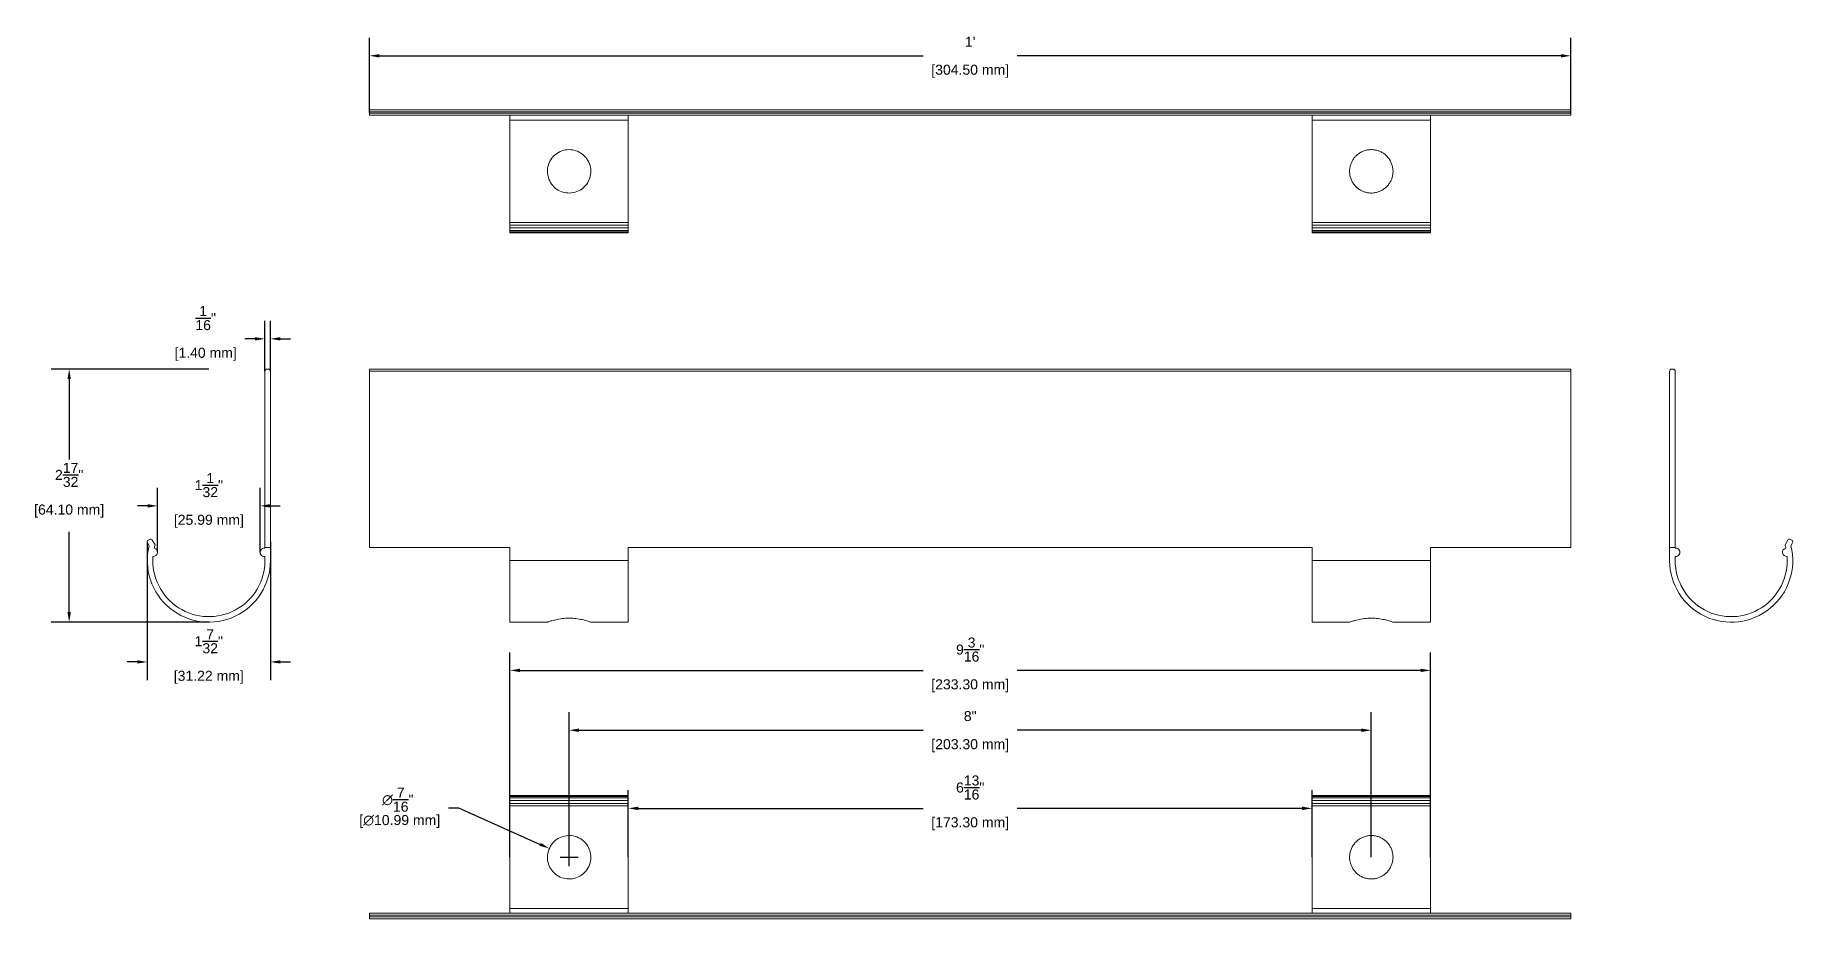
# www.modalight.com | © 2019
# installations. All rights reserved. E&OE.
# Model space of a CAD drawing. Header units: inches. Extents: x -3.3 to 14.2, y -3 to 5.9.
import ezdxf

# ---------------------------------------------------------------- set-up
doc = ezdxf.new("R2010")
doc.units = ezdxf.units.IN
doc.header["$MEASUREMENT"] = 0
doc.layers.get('Defpoints').update_dxf_attribs({"color": 1})
doc.layers.add('Shield', color=7, linetype='Continuous', plot=False)
doc.styles.get("Standard").update_dxf_attribs({"font": 'Arial.ttf'})
doc.dimstyles.new('.1 DIM', dxfattribs={"dimscale": 0, "dimtxt": 0.1, "dimasz": 0.1, "dimexe": 0.18, "dimexo": 0, "dimgap": 0.09, "dimtad": 0, "dimtih": 1, "dimtoh": 1, "dimdec": 5, "dimzin": 0, "dimdsep": 46, "dimlunit": 4, "dimtxsty": 'Standard', "dimcen": 0.09, "dimadec": 0, "dimazin": 0, "dimtfac": 1, "dimtdec": 5, "dimtofl": 0, "dimtmove": 0, "dimatfit": 3, "dimfxl": 1, "dimtolj": 1, "dimtzin": 0, "dimarcsym": 0})

# ---------------------------------------------------------------- blocks, each defined once
blk = doc.blocks.new('*D4')
at = {"layer": 'Defpoints', "color": 0, "lineweight": -2, "transparency": 16777216}
for p, q in [((-1.602, 2.524), (-3.176, 2.524)), ((-2.996, 2.424), (-2.996, 1.622)), ((-2.996, 0.1), (-2.996, 0.901)), ((-1.602, 0), (-3.176, 0))]:
    blk.add_line(p, q, dxfattribs=at)
at = {"layer": 'Defpoints', "color": 0, "transparency": 16777216}
for p in [(-2.996, 2.524), (-1.602, 2.524), (-1.602, 0)]:
    blk.add_point(p, dxfattribs=at)
for points in [[(-3.013, 2.424), (-2.979, 2.424), (-2.996, 2.524)], [(-3.013, 0.1), (-2.979, 0.1), (-2.996, 0)]]:
    blk.add_solid(points, dxfattribs=at)
at = {"layer": 'Defpoints', "color": 0, "transparency": 16777216, "char_height": 0.1, "attachment_point": 5}
for s, insert in [('\\A1;2{\\H1x;\\S17/32;}"', (-2.996, 1.469)), ('\\A1;[64.10 mm]', (-2.996, 1.108))]:
    blk.add_mtext(s, dxfattribs=dict(at, insert=insert))
blk = doc.blocks.new('*D5')
at = {"layer": 'Defpoints', "color": 0, "lineweight": -2, "transparency": 16777216}
for p, q in [((-2.217, 0.801), (-2.217, -0.577)), ((-0.988, 0.801), (-0.988, -0.577)), ((-2.317, -0.397), (-2.417, -0.397)), ((-0.888, -0.397), (-0.788, -0.397))]:
    blk.add_line(p, q, dxfattribs=at)
at = {"layer": 'Defpoints', "color": 0, "transparency": 16777216}
for p in [(-2.217, 0.801), (-0.988, 0.801), (-0.988, -0.397)]:
    blk.add_point(p, dxfattribs=at)
for points in [[(-2.317, -0.38), (-2.317, -0.413), (-2.217, -0.397)], [(-0.888, -0.38), (-0.888, -0.413), (-0.988, -0.397)]]:
    blk.add_solid(points, dxfattribs=at)
at = {"layer": 'Defpoints', "color": 0, "transparency": 16777216, "char_height": 0.1, "attachment_point": 5}
for s, insert in [('\\A1;1{\\H1x;\\S7/32;}"', (-1.603, -0.19)), ('\\A1;[31.22 mm]', (-1.603, -0.55))]:
    blk.add_mtext(s, dxfattribs=dict(at, insert=insert))
blk = doc.blocks.new('*D7')
at = {"layer": 'Defpoints', "color": 0, "lineweight": -2, "transparency": 16777216}
for p, q in [((0.789, -1.852), (0.889, -1.852)), ((0.889, -1.852), (1.703, -2.216)), ((1.992, -2.435), (1.992, -2.255)), ((1.902, -2.345), (2.082, -2.345))]:
    blk.add_line(p, q, dxfattribs=at)
at = {"layer": 'Defpoints', "color": 0, "transparency": 16777216}
for p in [(1.795, -2.257), (2.19, -2.433)]:
    blk.add_point(p, dxfattribs=at)
blk.add_solid([(1.71, -2.201), (1.697, -2.231), (1.795, -2.257)], dxfattribs=at)
at = {"layer": 'Defpoints', "color": 0, "transparency": 16777216, "insert": (0.283, -1.852), "char_height": 0.1, "attachment_point": 5}
blk.add_mtext('\\A1;∅{\\H1x;\\S7/16;}"\\P [∅10.99 mm]', dxfattribs=at)
blk = doc.blocks.new('*D9')
at = {"layer": 'Defpoints', "color": 0, "lineweight": -2, "transparency": 16777216}
for p, q in [((2.583, -2.345), (2.583, -1.677)), ((9.405, -2.345), (9.405, -1.677)), ((2.683, -1.857), (5.526, -1.857)), ((9.305, -1.857), (6.463, -1.857))]:
    blk.add_line(p, q, dxfattribs=at)
at = {"layer": 'Defpoints', "color": 0, "transparency": 16777216}
for p in [(2.583, -1.857), (2.583, -2.345), (9.405, -2.345)]:
    blk.add_point(p, dxfattribs=at)
for points in [[(2.683, -1.84), (2.683, -1.874), (2.583, -1.857)], [(9.305, -1.84), (9.305, -1.874), (9.405, -1.857)]]:
    blk.add_solid(points, dxfattribs=at)
at = {"layer": 'Defpoints', "color": 0, "transparency": 16777216, "char_height": 0.1, "attachment_point": 5}
for s, insert in [('\\A1;6{\\H1x;\\S13/16;}"', (5.994, -1.649)), ('\\A1;[173.30 mm]', (5.994, -2.011))]:
    blk.add_mtext(s, dxfattribs=dict(at, insert=insert))
blk = doc.blocks.new('*D10')
at = {"layer": 'Defpoints', "color": 0, "lineweight": -2, "transparency": 16777216}
for p, q in [((1.402, -2.345), (1.402, -0.301)), ((10.587, -2.345), (10.587, -0.301)), ((1.502, -0.481), (5.526, -0.481)), ((10.487, -0.481), (6.463, -0.481))]:
    blk.add_line(p, q, dxfattribs=at)
at = {"layer": 'Defpoints', "color": 0, "transparency": 16777216}
for p in [(10.587, -0.481), (1.402, -2.345), (10.587, -2.345)]:
    blk.add_point(p, dxfattribs=at)
for points in [[(1.502, -0.464), (1.502, -0.498), (1.402, -0.481)], [(10.487, -0.464), (10.487, -0.498), (10.587, -0.481)]]:
    blk.add_solid(points, dxfattribs=at)
at = {"layer": 'Defpoints', "color": 0, "transparency": 16777216, "char_height": 0.1, "attachment_point": 5}
for s, insert in [('\\A1;9{\\H1x;\\S3/16;}"', (5.994, -0.273)), ('\\A1;[233.30 mm]', (5.994, -0.635))]:
    blk.add_mtext(s, dxfattribs=dict(at, insert=insert))
blk = doc.blocks.new('*D11')
at = {"layer": 'Defpoints', "color": 0, "lineweight": -2, "transparency": 16777216}
for p, q in [((-2.114, 0.697), (-2.114, 1.34)), ((-1.091, 0.697), (-1.091, 1.34)), ((-2.214, 1.16), (-2.314, 1.16)), ((-0.991, 1.16), (-0.891, 1.16))]:
    blk.add_line(p, q, dxfattribs=at)
at = {"layer": 'Defpoints', "color": 0, "transparency": 16777216}
for p in [(-1.091, 1.16), (-2.114, 0.697), (-1.091, 0.697)]:
    blk.add_point(p, dxfattribs=at)
for points in [[(-2.214, 1.177), (-2.214, 1.143), (-2.114, 1.16)], [(-0.991, 1.177), (-0.991, 1.143), (-1.091, 1.16)]]:
    blk.add_solid(points, dxfattribs=at)
at = {"layer": 'Defpoints', "color": 0, "transparency": 16777216, "char_height": 0.1, "attachment_point": 5}
for s, insert in [('\\A1;1{\\H1x;\\S1/32;}"', (-1.602, 1.367)), ('\\A1;[25.99 mm]', (-1.602, 1.006))]:
    blk.add_mtext(s, dxfattribs=dict(at, insert=insert))
blk = doc.blocks.new('*D12')
at = {"layer": 'Defpoints', "color": 0, "lineweight": -2, "transparency": 16777216}
for p, q in [((-1.043, 2.504), (-1.043, 3.006)), ((-0.988, 2.504), (-0.988, 3.006)), ((-1.143, 2.826), (-1.243, 2.826)), ((-0.888, 2.826), (-0.788, 2.826))]:
    blk.add_line(p, q, dxfattribs=at)
at = {"layer": 'Defpoints', "color": 0, "transparency": 16777216}
for p in [(-1.043, 2.826), (-1.043, 2.504), (-0.988, 2.504)]:
    blk.add_point(p, dxfattribs=at)
for points in [[(-1.143, 2.843), (-1.143, 2.809), (-1.043, 2.826)], [(-0.888, 2.843), (-0.888, 2.809), (-0.988, 2.826)]]:
    blk.add_solid(points, dxfattribs=at)
at = {"layer": 'Defpoints', "color": 0, "transparency": 16777216, "char_height": 0.1, "attachment_point": 5}
for s, insert in [('\\A1;{\\H1x;\\S1/16;}"', (-1.634, 3.033)), ('\\A1;[1.40 mm]', (-1.634, 2.672))]:
    blk.add_mtext(s, dxfattribs=dict(at, insert=insert))
blk = doc.blocks.new('*D13')
at = {"layer": 'Defpoints', "color": 0, "lineweight": -2, "transparency": 16777216}
for p, q in [((0, 5.083), (0, 5.829)), ((11.988, 5.083), (11.988, 5.829)), ((0.1, 5.649), (5.526, 5.649)), ((11.888, 5.649), (6.463, 5.649))]:
    blk.add_line(p, q, dxfattribs=at)
at = {"layer": 'Defpoints', "color": 0, "transparency": 16777216}
for p in [(11.988, 5.649), (0, 5.083), (11.988, 5.083)]:
    blk.add_point(p, dxfattribs=at)
for points in [[(0.1, 5.666), (0.1, 5.632), (0, 5.649)], [(11.888, 5.666), (11.888, 5.632), (11.988, 5.649)]]:
    blk.add_solid(points, dxfattribs=at)
at = {"layer": 'Defpoints', "color": 0, "transparency": 16777216, "char_height": 0.1, "attachment_point": 5}
for s, insert in [("\\A1;1'", (5.994, 5.789)), ('\\A1;[304.50 mm]', (5.994, 5.495))]:
    blk.add_mtext(s, dxfattribs=dict(at, insert=insert))
blk = doc.blocks.new('*D14')
at = {"layer": 'Defpoints', "color": 0, "lineweight": -2, "transparency": 16777216}
for p, q in [((1.992, -2.345), (1.992, -0.898)), ((9.996, -2.345), (9.996, -0.898)), ((2.092, -1.078), (5.526, -1.078)), ((9.896, -1.078), (6.463, -1.078))]:
    blk.add_line(p, q, dxfattribs=at)
at = {"layer": 'Defpoints', "color": 0, "transparency": 16777216}
for p in [(9.996, -1.078), (1.992, -2.345), (9.996, -2.345)]:
    blk.add_point(p, dxfattribs=at)
for points in [[(2.092, -1.061), (2.092, -1.095), (1.992, -1.078)], [(9.896, -1.061), (9.896, -1.095), (9.996, -1.078)]]:
    blk.add_solid(points, dxfattribs=at)
at = {"layer": 'Defpoints', "color": 0, "transparency": 16777216, "char_height": 0.1, "attachment_point": 5}
for s, insert in [('\\A1;8"', (5.994, -0.937)), ('\\A1;[203.30 mm]', (5.994, -1.232))]:
    blk.add_mtext(s, dxfattribs=dict(at, insert=insert))

msp = doc.modelspace()

# ---------------------------------------------------------------- linework, layer by layer
at = {"color": 7, "linetype": 'Continuous', "lineweight": 15}
for p, q in [((6.09265, 5.110856), (0, 5.110856)), ((0, 5.110856), (0, 5.091171)), ((0, 5.091171), (6.09265, 5.091171)), ((0, 5.075423), (0, 5.091171)), ((11.988189, 5.110856), (6.09265, 5.110856)), ((6.09265, 5.091171), (11.988189, 5.091171)), ((11.988189, 5.091171), (11.988189, 5.110856)), ((11.988189, 5.075423), (11.988189, 5.091171)), ((6.09265, 5.075423), (0, 5.075423)), ((0, 5.075423), (0, 5.055737)), ((0, 5.055737), (6.09265, 5.055737)), ((1.401591, 5.008251), (1.401591, 5.055737)), ((2.582707, 5.008251), (1.401591, 5.008251)), ((1.401591, 5.008251), (1.401591, 3.985101)), ((2.582707, 5.055737), (2.582707, 5.008251)), ((2.582707, 3.985101), (2.582707, 5.008251)), ((11.988189, 5.075423), (6.09265, 5.075423)), ((6.09265, 5.055737), (11.988189, 5.055737)), ((9.405482, 5.008251), (9.405482, 5.055737)), ((10.586598, 5.008251), (9.405482, 5.008251)), ((9.405482, 5.008251), (9.405482, 3.985101)), ((10.586598, 5.055737), (10.586598, 5.008251)), ((10.586598, 3.985101), (10.586598, 5.008251)), ((11.988189, 5.055737), (11.988189, 5.075423)), ((1.401591, 3.985101), (2.582707, 3.985101)), ((1.401591, 3.959957), (1.401591, 3.985101)), ((2.582707, 3.959957), (1.401591, 3.959957)), ((1.401591, 3.932118), (1.401591, 3.959957)), ((2.582707, 3.932118), (1.401591, 3.932118)), ((1.401591, 3.932118), (1.401591, 3.905227)), ((1.401591, 3.905227), (2.582707, 3.905227)), ((1.401591, 3.891589), (1.401591, 3.905227)), ((2.582707, 3.891589), (1.401591, 3.891589)), ((1.401591, 3.891589), (1.401591, 3.881746)), ((2.582707, 3.881746), (1.401591, 3.881746)), ((2.582707, 3.985101), (2.582707, 3.959957)), ((2.582707, 3.959957), (2.582707, 3.932118)), ((2.582707, 3.905227), (2.582707, 3.932118)), ((2.582707, 3.905227), (2.582707, 3.891589)), ((2.582707, 3.881746), (2.582707, 3.891589)), ((9.405482, 3.985101), (10.586598, 3.985101)), ((9.405482, 3.959957), (9.405482, 3.985101)), ((10.586598, 3.959957), (9.405482, 3.959957)), ((9.405482, 3.932118), (9.405482, 3.959957)), ((10.586598, 3.932118), (9.405482, 3.932118)), ((9.405482, 3.932118), (9.405482, 3.905227)), ((9.405482, 3.905227), (10.586598, 3.905227)), ((9.405482, 3.891589), (9.405482, 3.905227)), ((10.586598, 3.891589), (9.405482, 3.891589)), ((9.405482, 3.891589), (9.405482, 3.881746)), ((10.586598, 3.881746), (9.405482, 3.881746)), ((10.586598, 3.985101), (10.586598, 3.959957)), ((10.586598, 3.959957), (10.586598, 3.932118)), ((10.586598, 3.905227), (10.586598, 3.932118)), ((10.586598, 3.905227), (10.586598, 3.891589)), ((10.586598, 3.881746), (10.586598, 3.891589)), ((-1.043067, 0.744008), (-1.043067, 2.503931)), ((-1.023381, 2.523617), (-1.007632, 2.523617)), ((-0.987946, 0.744008), (-0.987946, 2.503931)), ((12.972772, 0.744008), (12.972772, 2.503931)), ((13.008206, 2.523617), (12.992457, 2.523617)), ((13.027892, 0.744008), (13.027892, 2.503931)), ((-2.214461, 0.791216), (-2.198067, 0.762821)), ((-2.207256, 0.818108), (-2.193617, 0.825982)), ((-2.166725, 0.818777), (-2.138885, 0.770556)), ((-0.987946, 0.744008), (-1.043067, 0.744008)), ((-1.043067, 0.744008), (-1.043067, 0.737642)), ((-0.987946, 0.744008), (-0.987946, 0.614081)), ((12.972772, 0.744008), (13.027892, 0.744008)), ((12.972772, 0.744008), (12.972772, 0.614081)), ((13.027892, 0.744008), (13.027892, 0.737642)), ((14.15155, 0.818777), (14.12371, 0.770556)), ((14.192081, 0.818108), (14.178442, 0.825982)), ((14.199286, 0.791216), (14.182892, 0.762821)), ((-1.043067, 0.655881), (-1.043067, 0.614081)), ((13.027892, 0.655881), (13.027892, 0.614081)), ((2.582707, -1.729896), (1.401591, -1.729896)), ((1.401591, -1.739738), (1.401591, -1.729896)), ((2.582707, -1.739738), (1.401591, -1.739738)), ((1.401591, -1.739738), (1.401591, -1.753377)), ((1.401591, -1.753377), (2.582707, -1.753377)), ((1.401591, -1.780267), (1.401591, -1.753377)), ((2.582707, -1.729896), (2.582707, -1.739738)), ((2.582707, -1.753377), (2.582707, -1.739738)), ((2.582707, -1.753377), (2.582707, -1.780267)), ((10.586598, -1.729896), (9.405482, -1.729896)), ((9.405482, -1.739738), (9.405482, -1.729896)), ((10.586598, -1.739738), (9.405482, -1.739738)), ((9.405482, -1.739738), (9.405482, -1.753377)), ((9.405482, -1.753377), (10.586598, -1.753377)), ((9.405482, -1.780267), (9.405482, -1.753377)), ((10.586598, -1.729896), (10.586598, -1.739738)), ((10.586598, -1.753377), (10.586598, -1.739738)), ((10.586598, -1.753377), (10.586598, -1.780267)), ((2.582707, -1.780267), (1.401591, -1.780267)), ((1.401591, -1.780267), (1.401591, -1.808107)), ((2.582707, -1.808107), (1.401591, -1.808107)), ((1.401591, -1.808107), (1.401591, -1.83325)), ((1.401591, -1.83325), (2.582707, -1.83325)), ((1.401591, -2.856401), (1.401591, -1.83325)), ((2.582707, -1.808107), (2.582707, -1.780267)), ((2.582707, -1.83325), (2.582707, -1.808107)), ((2.582707, -1.83325), (2.582707, -2.856401)), ((10.586598, -1.780267), (9.405482, -1.780267)), ((9.405482, -1.780267), (9.405482, -1.808107)), ((10.586598, -1.808107), (9.405482, -1.808107)), ((9.405482, -1.808107), (9.405482, -1.83325)), ((9.405482, -1.83325), (10.586598, -1.83325)), ((9.405482, -2.856401), (9.405482, -1.83325)), ((10.586598, -1.808107), (10.586598, -1.780267)), ((10.586598, -1.83325), (10.586598, -1.808107)), ((10.586598, -1.83325), (10.586598, -2.856401)), ((0, -2.903887), (6.09265, -2.903887)), ((0, -2.923572), (0, -2.903887)), ((6.09265, -2.923572), (0, -2.923572)), ((0, -2.923572), (0, -2.93932)), ((0, -2.93932), (6.09265, -2.93932)), ((0, -2.959006), (0, -2.93932)), ((6.09265, -2.959006), (0, -2.959006)), ((2.582707, -2.856401), (1.401591, -2.856401)), ((1.401591, -2.856401), (1.401591, -2.903887)), ((2.582707, -2.903887), (2.582707, -2.856401)), ((6.09265, -2.903887), (11.988189, -2.903887)), ((11.988189, -2.923572), (6.09265, -2.923572)), ((6.09265, -2.93932), (11.988189, -2.93932)), ((11.988189, -2.959006), (6.09265, -2.959006)), ((10.586598, -2.856401), (9.405482, -2.856401)), ((9.405482, -2.856401), (9.405482, -2.903887)), ((10.586598, -2.903887), (10.586598, -2.856401)), ((11.988189, -2.903887), (11.988189, -2.923572)), ((11.988189, -2.923572), (11.988189, -2.93932)), ((11.988189, -2.93932), (11.988189, -2.959006))]:
    msp.add_line(p, q, dxfattribs=at)
for centre, radius, start, end in [((-1.023381, 2.503931), 0.019686, 90, 180), ((-1.007632, 2.503931), 0.019686, 0, 90), ((12.992457, 2.503931), 0.019686, 90, 180), ((13.008206, 2.503931), 0.019686, 360, 90), ((-2.197413, 0.801059), 0.019686, 120, 210), ((-1.602148, 0.614081), 0.614201, 165.9854576, 0), ((-2.183774, 0.808934), 0.019686, 30, 120), ((-2.155081, 0.696762), 0.04134, 263.6143049, 79.3766794), ((-1.602148, 0.614081), 0.559081, 163.7470097, 167.2578666), ((-1.049215, 0.696762), 0.04134, 81.4481314, 278.5518686), ((13.586973, 0.614081), 0.614201, 180, 14.0145424), ((13.03404, 0.696762), 0.04134, 261.4481314, 98.5518686), ((14.139906, 0.696762), 0.04134, 100.6233206, 276.3856951), ((13.586973, 0.614081), 0.559081, 12.7421334, 16.2529903), ((14.168599, 0.808934), 0.019686, 60, 150), ((14.182238, 0.801059), 0.019686, 330, 60), ((-1.602148, 0.614081), 0.559081, 175.7331177, 0), ((13.586973, 0.614081), 0.559081, 180, 4.2668823)]:
    msp.add_arc(centre, radius, start, end, dxfattribs=at)
for points, knots in [([(1.790519, 4.417721), (1.783407, 4.443873), (1.770127, 4.492712), (1.783449, 4.566492), (1.816118, 4.629331), (1.868859, 4.679733), (1.936375, 4.710283), (2.00883, 4.716389), (2.077037, 4.699753), (2.136946, 4.662838), (2.183598, 4.606653), (2.20912, 4.537026), (2.210111, 4.464723), (2.188857, 4.397756), (2.14737, 4.340081), (2.087427, 4.297479), (2.016361, 4.277401), (1.944887, 4.281589), (1.880247, 4.307299), (1.823956, 4.352359), (1.801891, 4.395491), (1.790519, 4.417721)], [0, 0, 0, 0, 0.05932903, 0.11079467, 0.161629054, 0.214180052, 0.269288279, 0.322565146, 0.372237733, 0.422332598, 0.475907724, 0.530966893, 0.583325304, 0.633225472, 0.684090902, 0.738064795, 0.793005373, 0.844481559, 0.893740854, 0.945236945, 1, 1, 1, 1]), ([(9.783427, 4.455632), (9.781556, 4.469291), (9.778118, 4.494381), (9.781439, 4.531536), (9.789681, 4.565368), (9.803398, 4.597553), (9.821997, 4.627101), (9.845575, 4.653765), (9.873703, 4.676589), (9.90612, 4.694854), (9.941026, 4.707196), (9.977516, 4.713437), (10.012947, 4.713509), (10.047406, 4.707938), (10.079589, 4.697409), (10.110029, 4.681834), (10.13813, 4.661335), (10.163328, 4.635774), (10.184342, 4.605701), (10.200278, 4.571816), (10.209975, 4.5363), (10.213532, 4.499888), (10.211183, 4.464907), (10.203319, 4.431031), (10.190507, 4.399392), (10.17263, 4.36977), (10.149866, 4.342892), (10.122222, 4.319423), (10.090515, 4.300662), (10.055473, 4.287332), (10.019561, 4.280395), (9.983418, 4.279559), (9.949234, 4.284325), (9.916473, 4.294357), (9.885913, 4.309185), (9.857446, 4.329077), (9.83185, 4.353943), (9.810187, 4.383625), (9.792835, 4.417735), (9.786606, 4.442827), (9.783427, 4.455632)], [0, 0, 0, 0, 0.030339514, 0.055730277, 0.081796161, 0.106942737, 0.132617615, 0.158545349, 0.185166849, 0.212209738, 0.240292159, 0.266466201, 0.293572328, 0.318121297, 0.343225054, 0.368009465, 0.39330253, 0.419687556, 0.446883119, 0.473893884, 0.501958953, 0.527724469, 0.554314266, 0.578985942, 0.604195871, 0.629349584, 0.655048546, 0.68161132, 0.709030647, 0.7359726, 0.763987174, 0.789345419, 0.815454242, 0.839830787, 0.864691544, 0.890130456, 0.916178868, 0.943085816, 0.970956283, 1, 1, 1, 1]), ([(1.790519, -2.26587), (1.783407, -2.292023), (1.770127, -2.340861), (1.783449, -2.414641), (1.816118, -2.477481), (1.868859, -2.527883), (1.936375, -2.558432), (2.00883, -2.564538), (2.077037, -2.547903), (2.136946, -2.510987), (2.183598, -2.454802), (2.20912, -2.385176), (2.210111, -2.312872), (2.188857, -2.245906), (2.14737, -2.18823), (2.087427, -2.145629), (2.016361, -2.125551), (1.944887, -2.129738), (1.880247, -2.155448), (1.823956, -2.200509), (1.801891, -2.243641), (1.790519, -2.26587)], [0, 0, 0, 0, 0.05932903, 0.11079467, 0.161629054, 0.214180052, 0.269288279, 0.322565146, 0.372237733, 0.422332598, 0.475907724, 0.530966893, 0.583325304, 0.633225472, 0.684090902, 0.738064795, 0.793005373, 0.844481559, 0.893740854, 0.945236945, 1, 1, 1, 1]), ([(9.783427, -2.303782), (9.781556, -2.317441), (9.778118, -2.342531), (9.781439, -2.379686), (9.789681, -2.413517), (9.803398, -2.445702), (9.821997, -2.475251), (9.845575, -2.501914), (9.873703, -2.524739), (9.90612, -2.543003), (9.941026, -2.555345), (9.977516, -2.561587), (10.012947, -2.561658), (10.047406, -2.556088), (10.079589, -2.545558), (10.110029, -2.529983), (10.13813, -2.509485), (10.163328, -2.483923), (10.184342, -2.453851), (10.200278, -2.419965), (10.209975, -2.384449), (10.213532, -2.348038), (10.211183, -2.313057), (10.203319, -2.279181), (10.190507, -2.247542), (10.17263, -2.217919), (10.149866, -2.191042), (10.122222, -2.167573), (10.090515, -2.148812), (10.055473, -2.135482), (10.019561, -2.128545), (9.983418, -2.127709), (9.949234, -2.132475), (9.916473, -2.142506), (9.885913, -2.157334), (9.857446, -2.177227), (9.83185, -2.202092), (9.810187, -2.231774), (9.792835, -2.265884), (9.786606, -2.290977), (9.783427, -2.303782)], [0, 0, 0, 0, 0.030339514, 0.055730277, 0.081796161, 0.106942737, 0.132617615, 0.158545349, 0.185166849, 0.212209738, 0.240292159, 0.266466201, 0.293572328, 0.318121297, 0.343225054, 0.368009465, 0.39330253, 0.419687556, 0.446883119, 0.473893884, 0.501958953, 0.527724469, 0.554314266, 0.578985942, 0.604195871, 0.629349584, 0.655048546, 0.68161132, 0.709030647, 0.7359726, 0.763987174, 0.789345419, 0.815454242, 0.839830787, 0.864691544, 0.890130456, 0.916178868, 0.943085816, 0.970956283, 1, 1, 1, 1])]:
    msp.add_open_spline(points, degree=3, knots=knots, dxfattribs=at)
at = {"layer": 'Shield', "linetype": 'Continuous', "lineweight": 15}
for p, q in [((0, 2.523617), (6.10137, 2.523617)), ((0, 2.503932), (0, 2.523617)), ((0, 0.744093), (0, 2.503932)), ((6.10137, 2.503932), (0, 2.503932)), ((6.10137, 2.523617), (11.988189, 2.523617)), ((11.988189, 2.503932), (6.10137, 2.503932)), ((11.988189, 2.523617), (11.988189, 2.503932)), ((11.988189, 0.744093), (11.988189, 2.503932)), ((1.401572, 0.744093), (0, 0.744093)), ((1.401572, 0.744093), (1.401572, 0.614172)), ((6.10137, 0.744093), (2.582672, 0.744093)), ((2.582672, 0.614172), (2.582672, 0.744093)), ((9.405517, 0.744093), (6.10137, 0.744093)), ((9.405517, 0.744093), (9.405517, 0.614172)), ((11.988189, 0.744093), (10.586617, 0.744093)), ((10.586617, 0.614172), (10.586617, 0.744093)), ((2.582672, 0.614172), (1.401572, 0.614172)), ((1.401572, 0.614172), (1.401572, 0)), ((2.582672, 0), (2.582672, 0.614172)), ((10.586617, 0.614172), (9.405517, 0.614172)), ((9.405517, 0.614172), (9.405517, 0)), ((10.586617, 0), (10.586617, 0.614172)), ((1.401572, 0), (1.775587, 0)), ((2.205723, 0), (2.582672, 0)), ((9.405517, 0), (9.779532, 0)), ((10.209667, 0), (10.586617, 0))]:
    msp.add_line(p, q, dxfattribs=at)
for points, knots in [([(1.775587, 0), (1.779376, 0.001317), (1.793882, 0.006358), (1.82559, 0.01624), (1.876158, 0.028842), (1.940272, 0.038517), (2.009419, 0.040577), (2.075135, 0.034559), (2.13179, 0.023439), (2.174335, 0.011521), (2.197559, 0.003914), (2.205712, 0.001032), (2.205723, 0.001028)], [0, 0, 0, 0, 0.027404161, 0.104929518, 0.226843064, 0.383143003, 0.547001913, 0.69823462, 0.83306543, 0.940916905, 0.999917807, 1, 1, 1, 1]), ([(9.779532, 0), (9.78332, 0.001317), (9.797827, 0.006358), (9.829535, 0.01624), (9.880103, 0.028842), (9.944217, 0.038517), (10.013364, 0.040577), (10.079079, 0.034559), (10.135735, 0.023439), (10.178279, 0.011521), (10.201503, 0.003914), (10.209656, 0.001032), (10.209667, 0.001028)], [0, 0, 0, 0, 0.027403547, 0.104929591, 0.226842567, 0.383142606, 0.547001622, 0.698234426, 0.833065323, 0.940916867, 0.999917807, 1, 1, 1, 1])]:
    msp.add_open_spline(points, degree=3, knots=knots, dxfattribs=at)

# ---------------------------------------------------------------- dimensions: what is measured, and where the dimension line sits
at = {"layer": 'Defpoints'}
for base, p1, p2, picture, middle in [((11.988189, 5.649115), (0, 5.083297), (11.988189, 5.083297), '*D13', (5.994095, 5.649115)), ((-1.043067, 2.826068), (-0.987946, 2.503931), (-1.043067, 2.503931), '*D12', (-1.633886, 2.826068)), ((-1.0905551, 1.1601086), (-2.1137404, 0.6967616), (-1.0905551, 0.6967616), '*D11', (-1.6021477, 1.1601086)), ((-0.987946, -0.396541), (-2.217099, 0.801059), (-0.987946, 0.801059), '*D5', (-1.602522, -0.396541)), ((10.586598, -0.481165), (1.401591, -2.344825), (10.586598, -2.344825), '*D10', (5.994095, -0.481165))]:
    dim = msp.add_linear_dim(base=base, p1=p1, p2=p2, dimstyle='.1 DIM', override={"dimscale": 1, "dimpost": '\\X'}, dxfattribs=at)
    dim.commit()
    dim.dimension.update_dxf_attribs({"geometry": picture, "text_midpoint": middle})
dim = msp.add_linear_dim(base=(-2.9959, 2.523617), p1=(-1.602148, -0.000121), p2=(-1.602148, 2.523617), angle=90, dimstyle='.1 DIM', override={"dimscale": 1, "dimpost": '\\X'}, dxfattribs=at)
dim.commit()
dim.dimension.update_dxf_attribs({"geometry": '*D4', "text_midpoint": (-2.9959, 1.261748)})
for p1, p2, distance, picture, middle in [((1.992301, -2.34488), (9.996062, -2.344829), 1.266756, '*D14', (5.994173, -1.078099)), ((9.4054818, -2.3448294), (2.5827072, -2.3448254), -0.4877556, '*D9', (5.9940948, -1.8570718))]:
    dim = msp.add_aligned_dim(p1=p1, p2=p2, distance=distance, dimstyle='.1 DIM', override={"dimscale": 1, "dimpost": '\\X'}, dxfattribs=at)
    dim.commit()
    dim.dimension.update_dxf_attribs({"geometry": picture, "text_midpoint": middle})
dim = msp.add_diameter_dim_2p(p1=(2.189856, -2.433149), p2=(1.794745, -2.256612), dimstyle='.1 DIM', override={"dimscale": 1, "dimpost": '\\X'}, dxfattribs=at)
dim.commit()
dim.dimension.update_dxf_attribs({"geometry": '*D7', "text_midpoint": (0.282574, -1.852078), "dimtype": 163})

doc.saveas('drawing.dxf')
